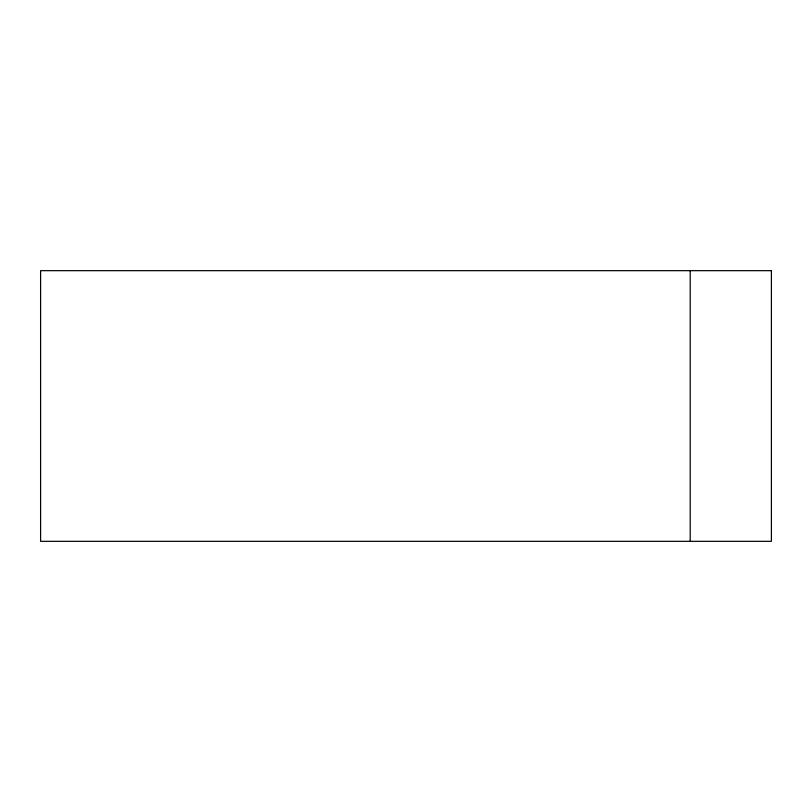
<?xml version="1.0" encoding="UTF-8"?>
<svg xmlns="http://www.w3.org/2000/svg" width="812" height="812" viewBox="0 0 812 812"><rect width="100%" height="100%" fill="white"/><g stroke="black" fill="none" stroke-linecap="round" stroke-linejoin="round"><path stroke-width="1.22" d="M690.2 270.67L690.2 541.33M771.4 270.67L40.6 270.67L40.6 541.33L771.4 541.33L771.4 270.67"/></g></svg>
